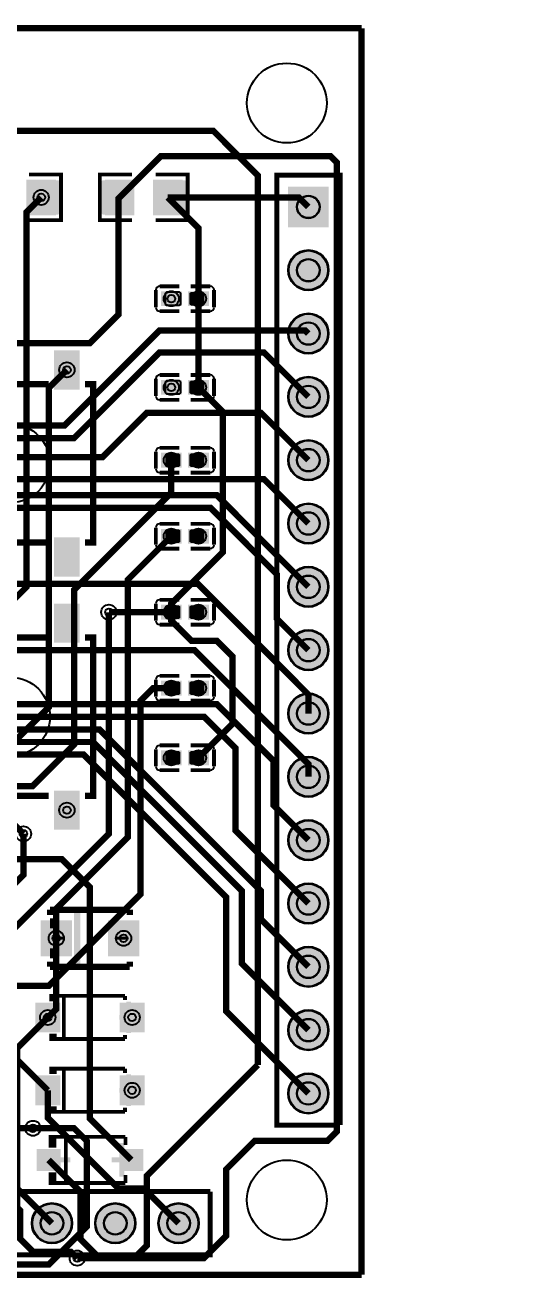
# Model space of a CAD drawing. Header units: millimetres. Extents: x 6.9 to 63, y 17.9 to 68.1.
# Drawn here: x 43.5 to 63, y 17.9 to 68.1 of the extents above; entities that cross this region are included whole.
import ezdxf

# ---------------------------------------------------------------- set-up
doc = ezdxf.new("R2010")
doc.units = ezdxf.units.MM
for name, color, linetype, true_color in [('BoardOutLine', 7, 'Continuous', 0xff00ff), ('BottomLayer', 7, 'Continuous', 0x0000ff), ('BottomSolderMaskLayer', 7, 'Continuous', 0xaa00ff), ('Document', 7, 'Continuous', 0xffffff), ('Hole', 7, 'Continuous', 0x222222), ('Multi-Layer', 7, 'Continuous', 0xc0c0c0), ('TopLayer', 7, 'Continuous', 0xff0000), ('TopPasteMaskLayer', 7, 'Continuous', 0x808080), ('TopSilkLayer', 7, 'Continuous', 0xffcc00), ('TopSolderMaskLayer', 7, 'Continuous', 0x800080)]:
    doc.layers.add(name, color=color, linetype=linetype, true_color=true_color)

msp = doc.modelspace()

# ---------------------------------------------------------------- hatches: boundary and pattern name
at = {"layer": 'BottomSolderMaskLayer'}
for points in [[(55.677, 61.646), (55.677, 60.02), (54.051, 60.02), (54.051, 61.646)], [(54.051, 58.293, 1), (55.677, 58.293, 1)], [(54.051, 55.753, 1), (55.677, 55.753, 1)], [(54.051, 53.213, 1), (55.677, 53.213, 1)], [(54.051, 50.673, 1), (55.677, 50.673, 1)], [(54.051, 48.133, 1), (55.677, 48.133, 1)], [(54.051, 45.593, 1), (55.677, 45.593, 1)], [(54.051, 43.053, 1), (55.677, 43.053, 1)], [(54.051, 40.513, 1), (55.677, 40.513, 1)], [(54.051, 37.973, 1), (55.677, 37.973, 1)], [(54.051, 35.433, 1), (55.677, 35.433, 1)], [(54.051, 32.893, 1), (55.677, 32.893, 1)], [(54.051, 30.353, 1), (55.677, 30.353, 1)], [(54.051, 27.813, 1), (55.677, 27.813, 1)], [(54.051, 25.273, 1), (55.677, 25.273, 1)], [(43.764, 20.066, 1), (45.39, 20.066, 1)], [(46.304, 20.066, 1), (47.93, 20.066, 1)], [(48.844, 20.066, 1), (50.47, 20.066, 1)]]:
    msp.add_hatch(color=256, dxfattribs=at).paths.add_polyline_path(points)
at = {"layer": 'Document'}
for points in [[(44.501, 32.296), (44.501, 31.896), (44.741, 31.896), (44.741, 32.296)], [(44.801, 31.896), (44.801, 31.096), (44.921, 31.096), (44.921, 31.896)], [(44.621, 31.556), (44.621, 31.436), (45.101, 31.436), (45.101, 31.556)], [(47.581, 31.556), (47.581, 31.436), (47.101, 31.436), (47.101, 31.556)], [(44.501, 30.696), (44.501, 31.096), (44.741, 31.096), (44.741, 30.696)], [(47.752, 28.956), (47.752, 27.692), (47.562, 27.692), (47.562, 28.956)], [(44.071, 28.416), (44.071, 28.226), (44.829, 28.226), (44.829, 28.416)], [(48.036, 28.419), (48.036, 28.229), (47.278, 28.229), (47.278, 28.419)], [(47.752, 26.035), (47.752, 24.771), (47.562, 24.771), (47.562, 26.035)], [(44.071, 25.495), (44.071, 25.305), (44.829, 25.305), (44.829, 25.495)], [(48.036, 25.498), (48.036, 25.308), (47.278, 25.308), (47.278, 25.498)], [(47.487, 23.291), (47.487, 21.931), (47.487, 21.931), (47.283, 21.931), (47.283, 21.931), (47.283, 23.291)], [(44.499, 22.713), (44.499, 22.509), (44.499, 22.509), (45.315, 22.509), (45.315, 22.509), (45.315, 22.713)], [(47.793, 22.713), (47.793, 22.509), (47.793, 22.509), (46.977, 22.509), (46.977, 22.509), (46.977, 22.713)]]:
    msp.add_hatch(color=256, dxfattribs=at).paths.add_polyline_path(points)
at = {"layer": 'Multi-Layer'}
for points in [[(55.652, 61.621), (55.652, 60.046), (54.077, 60.046), (54.077, 61.621)], [(54.077, 58.293, 1), (55.652, 58.293, 1)], [(54.077, 55.753, 1), (55.652, 55.753, 1)], [(54.077, 53.213, 1), (55.652, 53.213, 1)], [(54.077, 50.673, 1), (55.652, 50.673, 1)], [(54.077, 48.133, 1), (55.652, 48.133, 1)], [(54.077, 45.593, 1), (55.652, 45.593, 1)], [(54.077, 43.053, 1), (55.652, 43.053, 1)], [(54.077, 40.513, 1), (55.652, 40.513, 1)], [(54.077, 37.973, 1), (55.652, 37.973, 1)], [(54.077, 35.433, 1), (55.652, 35.433, 1)], [(54.077, 32.893, 1), (55.652, 32.893, 1)], [(54.077, 30.353, 1), (55.652, 30.353, 1)], [(54.077, 27.813, 1), (55.652, 27.813, 1)], [(54.077, 25.273, 1), (55.652, 25.273, 1)], [(43.79, 20.066, 1), (45.364, 20.066, 1)], [(46.33, 20.066, 1), (47.904, 20.066, 1)], [(48.87, 20.066, 1), (50.445, 20.066, 1)]]:
    msp.add_hatch(color=256, dxfattribs=at).paths.add_polyline_path(points)
at = {"layer": 'TopLayer'}
for points in [[(43.58, 60.526), (43.58, 61.903), (44.713, 61.903), (44.713, 60.526)], [(47.86, 60.526), (47.86, 61.903), (46.728, 61.903), (46.728, 60.526)], [(48.66, 60.526), (48.66, 61.903), (49.793, 61.903), (49.793, 60.526)], [(49.761, 57.42), (49.761, 56.88), (48.971, 56.88), (48.971, 57.42)], [(50.061, 57.42), (50.061, 56.88), (50.851, 56.88), (50.851, 57.42)], [(44.676, 53.546), (44.676, 55.046), (45.676, 55.046), (45.676, 53.546)], [(49.761, 53.324), (49.761, 53.864), (48.971, 53.864), (48.971, 53.324)], [(50.061, 53.324), (50.061, 53.864), (50.851, 53.864), (50.851, 53.324)], [(49.761, 50.403), (49.761, 50.943), (48.971, 50.943), (48.971, 50.403)], [(50.061, 50.403), (50.061, 50.943), (50.851, 50.943), (50.851, 50.403)], [(49.761, 47.355), (49.761, 47.895), (48.971, 47.895), (48.971, 47.355)], [(50.061, 47.355), (50.061, 47.895), (50.851, 47.895), (50.851, 47.355)], [(44.676, 46.046), (44.676, 47.546), (45.676, 47.546), (45.676, 46.046)], [(44.676, 43.386), (44.676, 44.886), (45.676, 44.886), (45.676, 43.386)], [(49.761, 44.307), (49.761, 44.847), (48.971, 44.847), (48.971, 44.307)], [(50.061, 44.307), (50.061, 44.847), (50.851, 44.847), (50.851, 44.307)], [(49.761, 41.259), (49.761, 41.799), (48.971, 41.799), (48.971, 41.259)], [(50.061, 41.259), (50.061, 41.799), (50.851, 41.799), (50.851, 41.259)], [(49.761, 39.005), (49.761, 38.465), (48.971, 38.465), (48.971, 39.005)], [(50.061, 39.005), (50.061, 38.465), (50.851, 38.465), (50.851, 39.005)], [(44.676, 35.886), (44.676, 37.386), (45.676, 37.386), (45.676, 35.886)], [(44.151, 32.196), (45.351, 32.196), (45.351, 30.796), (44.151, 30.796)], [(46.851, 32.196), (48.051, 32.196), (48.051, 30.796), (46.851, 30.796)], [(43.934, 28.896), (44.884, 28.896), (44.884, 27.746), (43.934, 27.746)], [(47.318, 28.896), (48.269, 28.896), (48.269, 27.746), (47.318, 27.746)], [(43.934, 25.975), (44.884, 25.975), (44.884, 24.825), (43.934, 24.825)], [(47.318, 25.975), (48.269, 25.975), (48.269, 24.825), (47.318, 24.825)], [(43.991, 23.026), (44.901, 23.026), (44.901, 22.186), (43.991, 22.186)], [(47.301, 23.026), (48.211, 23.026), (48.211, 22.186), (47.301, 22.186)]]:
    msp.add_hatch(color=256, dxfattribs=at).paths.add_polyline_path(points)
at = {"layer": 'TopPasteMaskLayer'}
for points in [[(43.63, 60.574), (43.63, 60.994), (44.075, 60.994), (44.075, 61.444), (43.635, 61.444), (43.63, 61.854), (43.68, 61.904), (44.83, 61.904), (44.88, 61.854), (44.88, 60.574), (44.83, 60.524), (43.68, 60.524)], [(46.56, 60.574), (46.56, 61.854), (46.61, 61.904), (47.76, 61.904), (47.81, 61.854), (47.815, 61.444), (47.365, 61.444), (47.365, 60.994), (47.805, 60.994), (47.81, 60.574), (47.76, 60.524), (46.61, 60.524)], [(48.71, 60.574), (48.71, 60.994), (49.155, 60.994), (49.155, 61.444), (48.715, 61.444), (48.71, 61.854), (48.76, 61.904), (49.91, 61.904), (49.96, 61.854), (49.96, 60.574), (49.91, 60.524), (48.76, 60.524)], [(50.091, 56.925), (50.091, 57.375), (50.161, 57.425), (50.641, 57.425), (50.691, 57.375), (50.691, 56.925), (50.641, 56.875), (50.161, 56.875)], [(44.676, 53.546), (44.676, 55.046), (45.676, 55.046), (45.676, 53.546)], [(50.691, 53.819), (50.691, 53.369), (50.641, 53.319), (50.161, 53.319), (50.091, 53.369), (50.091, 53.819), (50.161, 53.869), (50.641, 53.869)], [(49.731, 50.898), (49.731, 50.448), (49.661, 50.398), (49.181, 50.398), (49.131, 50.448), (49.131, 50.898), (49.181, 50.948), (49.661, 50.948)], [(50.691, 50.898), (50.691, 50.448), (50.641, 50.398), (50.161, 50.398), (50.091, 50.448), (50.091, 50.898), (50.161, 50.948), (50.641, 50.948)], [(49.731, 47.85), (49.731, 47.4), (49.661, 47.35), (49.181, 47.35), (49.131, 47.4), (49.131, 47.85), (49.181, 47.9), (49.661, 47.9)], [(50.691, 47.85), (50.691, 47.4), (50.641, 47.35), (50.161, 47.35), (50.091, 47.4), (50.091, 47.85), (50.161, 47.9), (50.641, 47.9)], [(44.676, 46.046), (44.676, 47.546), (45.676, 47.546), (45.676, 46.046)], [(44.676, 43.386), (44.676, 44.886), (45.676, 44.886), (45.676, 43.386)], [(49.731, 44.802), (49.731, 44.352), (49.661, 44.302), (49.181, 44.302), (49.131, 44.352), (49.131, 44.802), (49.181, 44.852), (49.661, 44.852)], [(50.691, 44.802), (50.691, 44.352), (50.641, 44.302), (50.161, 44.302), (50.091, 44.352), (50.091, 44.802), (50.161, 44.852), (50.641, 44.852)], [(49.731, 41.754), (49.731, 41.304), (49.661, 41.254), (49.181, 41.254), (49.131, 41.304), (49.131, 41.754), (49.181, 41.804), (49.661, 41.804)], [(50.691, 41.754), (50.691, 41.304), (50.641, 41.254), (50.161, 41.254), (50.091, 41.304), (50.091, 41.754), (50.161, 41.804), (50.641, 41.804)], [(49.131, 38.51), (49.131, 38.96), (49.181, 39.01), (49.661, 39.01), (49.731, 38.96), (49.731, 38.51), (49.661, 38.46), (49.181, 38.46)], [(50.091, 38.51), (50.091, 38.96), (50.161, 39.01), (50.641, 39.01), (50.691, 38.96), (50.691, 38.51), (50.641, 38.46), (50.161, 38.46)], [(44.676, 35.886), (44.676, 37.386), (45.676, 37.386), (45.676, 35.886)], [(44.151, 32.196), (45.351, 32.196), (45.351, 30.796), (44.151, 30.796)], [(46.851, 32.196), (48.051, 32.196), (48.051, 30.796), (46.851, 30.796)], [(43.934, 28.896), (44.884, 28.896), (44.884, 27.746), (43.934, 27.746)], [(47.318, 28.896), (48.269, 28.896), (48.269, 27.746), (47.318, 27.746)], [(43.934, 25.975), (44.884, 25.975), (44.884, 24.825), (43.934, 24.825)], [(47.318, 25.975), (48.269, 25.975), (48.269, 24.825), (47.318, 24.825)], [(43.991, 23.026), (44.901, 23.026), (44.901, 22.186), (43.991, 22.186)], [(47.301, 23.026), (48.211, 23.026), (48.211, 22.186), (47.301, 22.186)]]:
    msp.add_hatch(color=256, dxfattribs=at).paths.add_polyline_path(points)
at = {"layer": 'TopSilkLayer'}
for points in [[(45.466, 32.639), (45.72, 32.639), (45.72, 30.353), (45.593, 30.353), (45.466, 30.353)], [(44.771, 29.263), (44.771, 28.968), (44.466, 28.968), (44.466, 29.263)], [(44.771, 27.379), (44.771, 27.674), (44.466, 27.674), (44.466, 27.379)], [(44.771, 26.342), (44.771, 26.047), (44.466, 26.047), (44.466, 26.342)], [(44.771, 24.458), (44.771, 24.753), (44.466, 24.753), (44.466, 24.458)], [(44.751, 23.102), (44.446, 23.102), (44.446, 23.102), (44.446, 23.608), (44.446, 23.608), (44.751, 23.608)], [(44.751, 22.11), (44.446, 22.11), (44.446, 22.11), (44.446, 21.604), (44.446, 21.604), (44.751, 21.604)]]:
    msp.add_hatch(color=256, dxfattribs=at).paths.add_polyline_path(points)
at = {"layer": 'TopSolderMaskLayer'}
for points in [[(43.555, 60.5), (43.555, 61.928), (44.738, 61.928), (44.738, 60.5)], [(47.885, 60.5), (47.885, 61.928), (46.702, 61.928), (46.702, 60.5)], [(48.635, 60.5), (48.635, 61.928), (49.818, 61.928), (49.818, 60.5)], [(55.677, 61.646), (55.677, 60.02), (54.051, 60.02), (54.051, 61.646)], [(54.051, 58.293, 1), (55.677, 58.293, 1)], [(49.786, 57.446), (49.786, 56.855), (48.946, 56.855), (48.946, 57.446)], [(50.036, 57.446), (50.036, 56.855), (50.877, 56.855), (50.877, 57.446)], [(54.051, 55.753, 1), (55.677, 55.753, 1)], [(44.659, 53.508), (44.659, 55.084), (45.693, 55.084), (45.693, 53.508)], [(49.786, 53.299), (49.786, 53.89), (48.946, 53.89), (48.946, 53.299)], [(50.036, 53.299), (50.036, 53.89), (50.877, 53.89), (50.877, 53.299)], [(54.051, 53.213, 1), (55.677, 53.213, 1)], [(54.051, 50.673, 1), (55.677, 50.673, 1)], [(49.786, 50.378), (49.786, 50.969), (48.946, 50.969), (48.946, 50.378)], [(50.036, 50.378), (50.036, 50.969), (50.877, 50.969), (50.877, 50.378)], [(54.051, 48.133, 1), (55.677, 48.133, 1)], [(49.786, 47.33), (49.786, 47.92), (48.946, 47.92), (48.946, 47.33)], [(50.036, 47.33), (50.036, 47.92), (50.877, 47.92), (50.877, 47.33)], [(44.659, 46.008), (44.659, 47.584), (45.693, 47.584), (45.693, 46.008)], [(54.051, 45.593, 1), (55.677, 45.593, 1)], [(44.659, 43.348), (44.659, 44.924), (45.693, 44.924), (45.693, 43.348)], [(49.786, 44.282), (49.786, 44.872), (48.946, 44.872), (48.946, 44.282)], [(50.036, 44.282), (50.036, 44.872), (50.877, 44.872), (50.877, 44.282)], [(54.051, 43.053, 1), (55.677, 43.053, 1)], [(49.786, 41.234), (49.786, 41.824), (48.946, 41.824), (48.946, 41.234)], [(50.036, 41.234), (50.036, 41.824), (50.877, 41.824), (50.877, 41.234)], [(54.051, 40.513, 1), (55.677, 40.513, 1)], [(49.787, 39.03), (49.787, 38.44), (48.946, 38.44), (48.946, 39.03)], [(50.036, 39.03), (50.036, 38.44), (50.877, 38.44), (50.877, 39.03)], [(54.051, 37.973, 1), (55.677, 37.973, 1)], [(44.659, 35.848), (44.659, 37.424), (45.693, 37.424), (45.693, 35.848)], [(54.051, 35.433, 1), (55.677, 35.433, 1)], [(54.051, 32.893, 1), (55.677, 32.893, 1)], [(44.126, 32.221), (45.376, 32.221), (45.376, 30.771), (44.126, 30.771)], [(46.826, 32.221), (48.077, 32.221), (48.077, 30.771), (46.826, 30.771)], [(54.051, 30.353, 1), (55.677, 30.353, 1)], [(43.908, 28.921), (44.909, 28.921), (44.909, 27.721), (43.908, 27.721)], [(47.293, 28.921), (48.294, 28.921), (48.294, 27.721), (47.293, 27.721)], [(54.051, 27.813, 1), (55.677, 27.813, 1)], [(43.908, 26), (44.909, 26), (44.909, 24.8), (43.908, 24.8)], [(47.293, 26), (48.294, 26), (48.294, 24.8), (47.293, 24.8)], [(54.051, 25.273, 1), (55.677, 25.273, 1)], [(43.966, 23.051), (44.926, 23.051), (44.926, 22.161), (43.966, 22.161)], [(47.276, 23.051), (48.237, 23.051), (48.237, 22.161), (47.276, 22.161)], [(43.764, 20.066, 1), (45.39, 20.066, 1)], [(46.304, 20.066, 1), (47.93, 20.066, 1)], [(48.844, 20.066, 1), (50.47, 20.066, 1)]]:
    msp.add_hatch(color=256, dxfattribs=at).paths.add_polyline_path(points)

# ---------------------------------------------------------------- linework, layer by layer
at = {"layer": 'BoardOutLine', "const_width": 0.254}
for points in [[(7, 68), (57, 68)], [(57, 18), (7, 18), (7, 68)], [(57, 68), (57, 18)]]:
    msp.add_lwpolyline(points, dxfattribs=at)
at = {"layer": 'BottomLayer', "const_width": 0.254}
for points in [[(38.989, 59.309), (41.021, 61.341), (41.021, 62.992), (41.91, 63.881), (51.054, 63.881), (52.832, 62.103), (52.832, 26.416)], [(13.97, 58.674), (14.478, 58.674), (14.859, 59.055), (14.859, 60.325), (12.319, 62.865), (9.398, 62.865), (8.509, 61.976), (8.509, 59.817), (9.017, 59.296), (9.017, 57.325), (8.207, 56.515), (8.128, 56.515), (8.128, 51.689), (9.017, 50.8), (9.017, 28.829), (12.319, 25.527), (12.319, 18.669), (12.573, 18.415), (44.45, 18.415), (45.974, 19.939), (45.974, 23.368), (45.466, 23.876), (43.815, 23.876)], [(44.146, 61.214), (43.561, 60.629), (43.561, 45.593), (41.529, 43.561), (34.544, 43.561)], [(50.456, 53.594), (50.456, 57.15)], [(45.177, 54.295), (44.45, 53.569), (44.45, 40.767), (42.164, 38.481), (39.497, 38.481), (38.862, 39.116), (38.862, 40.005)], [(50.456, 53.594), (51.435, 52.615), (51.435, 46.99), (49.366, 44.921), (49.366, 44.577)], [(39.652, 30.734), (36.449, 33.937), (36.449, 36.449), (37.592, 37.592), (43.79, 37.592), (45.466, 39.268), (45.466, 45.466), (49.365, 49.365), (49.365, 50.673)], [(49.365, 47.625), (47.625, 45.885), (47.625, 35.56), (44.75, 32.685), (44.75, 31.496)], [(43.053, 31.877), (46.863, 35.687), (46.863, 44.577)], [(50.456, 38.735), (51.816, 40.095), (51.816, 42.799), (51.181, 43.434), (50.165, 43.434), (49.366, 44.233), (49.366, 44.577)], [(49.365, 41.529), (48.641, 41.529), (48.133, 41.021), (48.133, 33.274), (44.45, 29.591), (35.913, 29.591), (34.77, 30.734)], [(43.434, 35.687), (43.434, 34.036), (42.926, 33.528), (42.926, 33.528)], [(23.807, 23.368), (25.4, 21.775), (25.4, 19.558), (26.035, 18.923), (42.545, 18.923), (43.18, 19.558), (43.18, 27.092), (44.409, 28.321)], [(52.832, 26.416), (48.387, 21.971), (48.387, 19.177), (47.879, 18.669), (45.593, 18.669)]]:
    msp.add_lwpolyline(points, dxfattribs=at)
at = {"layer": 'BottomSolderMaskLayer'}
for centre, radius in [((54.864, 60.833), 0.459), ((54.864, 58.293), 0.813), ((54.864, 58.293), 0.459), ((54.864, 55.753), 0.813), ((54.864, 55.753), 0.459), ((54.864, 53.213), 0.813), ((54.864, 53.213), 0.459), ((54.864, 50.673), 0.813), ((54.864, 50.673), 0.459), ((54.864, 48.133), 0.813), ((54.864, 48.133), 0.459), ((54.864, 45.593), 0.813), ((54.864, 45.593), 0.459), ((54.864, 43.053), 0.813), ((54.864, 43.053), 0.459), ((54.864, 40.513), 0.813), ((54.864, 40.513), 0.459), ((54.864, 37.973), 0.813), ((54.864, 37.973), 0.459), ((54.864, 35.433), 0.813), ((54.864, 35.433), 0.459), ((54.864, 32.893), 0.813), ((54.864, 32.893), 0.459), ((54.864, 30.353), 0.813), ((54.864, 30.353), 0.459), ((54.864, 27.813), 0.813), ((54.864, 27.813), 0.459), ((54.864, 25.273), 0.813), ((54.864, 25.273), 0.459), ((44.577, 20.066), 0.813), ((47.117, 20.066), 0.813), ((49.657, 20.066), 0.813), ((44.577, 20.066), 0.459), ((47.117, 20.066), 0.459), ((49.657, 20.066), 0.459)]:
    msp.add_circle(centre, radius, dxfattribs=at)
at = {"layer": 'Hole'}
for centre in [(44.146, 61.214), (49.366, 57.15), (50.456, 57.15), (45.176, 54.296), (49.366, 53.594), (50.456, 53.594), (49.366, 50.673), (50.456, 50.673), (49.366, 47.625), (50.456, 47.625), (46.863, 44.577), (49.366, 44.577), (50.456, 44.577), (49.366, 41.529), (50.456, 41.529), (49.366, 38.735), (50.456, 38.735), (45.176, 36.636), (43.434, 35.687), (44.751, 31.496), (47.451, 31.496), (44.409, 28.321), (44.409, 28.321), (47.793, 28.321), (47.793, 25.4), (43.815, 23.876), (45.593, 18.669)]:
    msp.add_circle(centre, 0.152, dxfattribs=at)
at = {"layer": 'Multi-Layer'}
for centre, radius in [((54, 65), 1.6), ((44.146, 61.214), 0.305), ((54.864, 60.833), 0.445), ((54.864, 58.293), 0.787), ((54.864, 58.293), 0.445), ((49.366, 57.15), 0.305), ((50.456, 57.15), 0.305), ((54.864, 55.753), 0.787), ((54.864, 55.753), 0.445), ((45.176, 54.296), 0.305), ((49.366, 53.594), 0.305), ((50.456, 53.594), 0.305), ((54.864, 53.213), 0.787), ((54.864, 53.213), 0.445), ((54.864, 50.673), 0.787), ((49.366, 50.673), 0.305), ((50.456, 50.673), 0.305), ((54.864, 50.673), 0.445), ((54.864, 48.133), 0.787), ((54.864, 48.133), 0.445), ((49.366, 47.625), 0.305), ((50.456, 47.625), 0.305), ((54.864, 45.593), 0.787), ((54.864, 45.593), 0.445), ((46.863, 44.577), 0.305), ((49.366, 44.577), 0.305), ((50.456, 44.577), 0.305), ((54.864, 43.053), 0.787), ((54.864, 43.053), 0.445), ((49.366, 41.529), 0.305), ((50.456, 41.529), 0.305), ((54.864, 40.513), 0.787), ((54.864, 40.513), 0.445), ((49.366, 38.735), 0.305), ((50.456, 38.735), 0.305), ((54.864, 37.973), 0.787), ((54.864, 37.973), 0.445), ((45.176, 36.636), 0.305), ((54.864, 35.433), 0.787), ((43.434, 35.687), 0.305), ((54.864, 35.433), 0.445), ((54.864, 32.893), 0.787), ((54.864, 32.893), 0.445), ((44.751, 31.496), 0.305), ((47.451, 31.496), 0.305), ((54.864, 30.353), 0.787), ((54.864, 30.353), 0.445), ((44.409, 28.321), 0.305), ((44.409, 28.321), 0.305), ((47.793, 28.321), 0.305), ((54.864, 27.813), 0.787), ((54.864, 27.813), 0.445), ((47.793, 25.4), 0.305), ((54.864, 25.273), 0.787), ((54.864, 25.273), 0.445), ((43.815, 23.876), 0.305), ((54, 21), 1.6), ((44.577, 20.066), 0.787), ((47.117, 20.066), 0.787), ((49.657, 20.066), 0.787), ((44.577, 20.066), 0.445), ((47.117, 20.066), 0.445), ((49.657, 20.066), 0.445), ((45.593, 18.669), 0.305)]:
    msp.add_circle(centre, radius, dxfattribs=at)
at = {"layer": 'TopLayer', "const_width": 0.254}
for points in [[(44.445, 22.606), (45.72, 21.331), (45.72, 19.431), (46.482, 18.669), (50.673, 18.669), (51.562, 19.558), (51.562, 22.225), (52.705, 23.368), (55.626, 23.368), (56.007, 23.749), (56.007, 62.611), (55.753, 62.865), (48.946, 62.865), (47.295, 61.214)], [(47.295, 61.214), (47.244, 61.163), (47.244, 56.515), (46.101, 55.372), (39.581, 55.372), (36.787, 52.578), (31.496, 52.578), (29.337, 50.419)], [(54.864, 60.833), (54.483, 61.214), (49.226, 61.214)], [(49.226, 61.214), (50.456, 59.984), (50.456, 57.15)], [(54.864, 55.753), (54.737, 55.88), (48.895, 55.88), (45.085, 52.07), (32.131, 52.07), (30.627, 50.566), (30.627, 47.049)], [(54.864, 53.213), (53.086, 54.991), (48.895, 54.991), (45.466, 51.562), (32.766, 51.562), (31.127, 49.923), (31.127, 47.049)], [(54.864, 50.673), (52.959, 52.578), (48.387, 52.578), (46.609, 50.8), (33.782, 50.8), (32.627, 49.645), (32.627, 47.049)], [(54.864, 48.133), (53.086, 49.911), (34.417, 49.911), (33.127, 48.621), (33.127, 47.049)], [(54.864, 45.593), (51.181, 49.276), (34.544, 49.276), (33.627, 48.359), (33.627, 47.049)], [(54.864, 43.053), (53.594, 44.323), (53.594, 46.101), (50.927, 48.768), (34.671, 48.768), (34.127, 48.224), (34.127, 47.049)], [(54.864, 40.513), (54.864, 41.275), (50.419, 45.72), (39.497, 45.72), (36.957, 48.26), (35.179, 48.26), (34.628, 47.709), (34.628, 47.049)], [(54.864, 37.973), (54.864, 38.481), (50.292, 43.053), (40.005, 43.053), (38.509, 44.549), (36.126, 44.549)], [(49.366, 44.577), (46.863, 44.577)], [(54.864, 35.433), (53.467, 36.83), (53.467, 38.608), (51.181, 40.894), (41.529, 40.894), (38.374, 44.049), (36.126, 44.049)], [(54.864, 32.893), (51.943, 35.814), (51.943, 39.116), (50.673, 40.386), (41.402, 40.386), (38.74, 43.048), (36.126, 43.048)], [(54.864, 30.353), (52.959, 32.258), (52.959, 33.401), (46.482, 39.878), (41.275, 39.878), (38.603, 42.55), (36.126, 42.55)], [(54.864, 27.813), (52.197, 30.48), (52.197, 33.401), (46.228, 39.37), (41.148, 39.37), (38.468, 42.05), (36.126, 42.05)], [(54.864, 25.273), (51.562, 28.575), (51.562, 33.147), (45.847, 38.862), (41.021, 38.862), (38.334, 41.549), (36.126, 41.549)], [(36.126, 40.048), (36.126, 38.55), (37.084, 37.592), (37.973, 37.592), (41.402, 34.163), (41.402, 23.241), (44.577, 20.066)], [(39.751, 39.116), (40.005, 39.116), (43.434, 35.687)], [(47.757, 22.606), (46.101, 24.262), (46.099, 33.543), (44.973, 34.671), (42.642, 34.671), (40.676, 36.637)], [(44.409, 25.4), (43.053, 26.756), (43.053, 31.877)], [(44.409, 28.321), (44.751, 28.663), (44.751, 31.496)], [(46.101, 22.606), (44.409, 24.299), (44.409, 25.4)], [(43.815, 23.876), (42.545, 23.876)], [(49.657, 20.066), (48.26, 21.463), (47.244, 21.463), (46.101, 22.606)], [(45.593, 18.669), (45.339, 18.923), (43.815, 18.923), (43.307, 19.431), (43.307, 20.574), (41.91, 21.971), (41.275, 21.971)]]:
    msp.add_lwpolyline(points, dxfattribs=at)
at = {"layer": 'TopPasteMaskLayer'}
for points in [[(49.131, 56.925), (49.131, 57.375), (49.181, 57.425), (49.661, 57.425), (49.731, 57.375), (49.731, 56.925), (49.661, 56.875), (49.181, 56.875)], [(49.731, 53.819), (49.731, 53.369), (49.661, 53.319), (49.181, 53.319), (49.131, 53.369), (49.131, 53.819), (49.181, 53.869), (49.661, 53.869)]]:
    msp.add_lwpolyline(points, close=True, dxfattribs=at)
at = {"layer": 'TopSilkLayer'}
for points, const_width in [([(43.656, 60.297), (44.941, 60.297), (44.941, 62.131), (43.656, 62.131)], 0.152), ([(47.784, 60.297), (46.499, 60.297), (46.499, 62.131), (47.784, 62.131)], 0.152), ([(48.736, 60.297), (50.021, 60.297), (50.021, 62.131), (48.736, 62.131)], 0.152), ([(56.134, 24.003), (56.134, 24.003), (53.594, 24.003), (53.594, 62.103), (56.134, 62.103), (56.134, 60.198)], 0.203), ([(56.134, 24.003), (56.134, 60.198)], 0.203), ([(48.742, 57.496), (48.742, 56.804)], 0.152), ([(49.685, 57.649), (48.895, 57.649)], 0.152), ([(50.137, 57.649), (50.927, 57.649)], 0.152), ([(51.08, 57.496), (51.08, 56.804)], 0.152), ([(48.895, 56.652), (49.685, 56.652)], 0.152), ([(50.927, 56.652), (50.137, 56.652)], 0.152), ([(44.445, 53.721), (41.407, 53.721)], 0.254), ([(45.907, 47.371), (46.228, 47.371), (46.228, 53.721), (45.907, 53.721)], 0.254), ([(48.742, 53.248), (48.742, 53.94)], 0.152), ([(48.895, 54.093), (49.685, 54.093)], 0.152), ([(50.927, 54.093), (50.137, 54.093)], 0.152), ([(51.08, 53.248), (51.08, 53.94)], 0.152), ([(49.685, 53.096), (48.895, 53.096)], 0.152), ([(50.137, 53.096), (50.927, 53.096)], 0.152), ([(48.742, 50.327), (48.742, 51.019)], 0.152), ([(48.895, 51.172), (49.685, 51.172)], 0.152), ([(50.927, 51.172), (50.137, 51.172)], 0.152), ([(51.08, 50.327), (51.08, 51.019)], 0.152), ([(49.685, 50.174), (48.895, 50.174)], 0.152), ([(50.137, 50.174), (50.927, 50.174)], 0.152), ([(48.742, 47.279), (48.742, 47.971)], 0.152), ([(48.895, 48.124), (49.685, 48.124)], 0.152), ([(50.927, 48.124), (50.137, 48.124)], 0.152), ([(51.08, 47.279), (51.08, 47.971)], 0.152), ([(41.407, 47.371), (44.445, 47.371)], 0.254), ([(49.685, 47.126), (48.895, 47.126)], 0.152), ([(50.137, 47.126), (50.927, 47.126)], 0.152), ([(48.742, 44.231), (48.742, 44.923)], 0.152), ([(48.895, 45.076), (49.685, 45.076)], 0.152), ([(50.927, 45.076), (50.137, 45.076)], 0.152), ([(51.08, 44.231), (51.08, 44.923)], 0.152), ([(49.685, 44.078), (48.895, 44.078)], 0.152), ([(50.137, 44.078), (50.927, 44.078)], 0.152), ([(44.445, 43.561), (41.407, 43.561)], 0.254), ([(45.907, 37.211), (46.228, 37.211), (46.228, 43.561), (45.907, 43.561)], 0.254), ([(48.742, 41.183), (48.742, 41.875)], 0.152), ([(48.895, 42.028), (49.685, 42.028)], 0.152), ([(50.927, 42.028), (50.137, 42.028)], 0.152), ([(51.08, 41.183), (51.08, 41.875)], 0.152), ([(49.685, 41.03), (48.895, 41.03)], 0.152), ([(50.137, 41.03), (50.927, 41.03)], 0.152), ([(49.685, 39.234), (48.895, 39.234)], 0.152), ([(50.137, 39.234), (50.927, 39.234)], 0.152), ([(48.742, 39.081), (48.742, 38.389)], 0.152), ([(51.08, 39.081), (51.08, 38.389)], 0.152), ([(48.895, 38.236), (49.685, 38.236)], 0.152), ([(50.927, 38.236), (50.137, 38.236)], 0.152), ([(41.407, 37.211), (44.445, 37.211)], 0.254), ([(44.501, 32.639), (47.701, 32.639)], 0.254), ([(44.501, 32.639), (44.501, 32.427)], 0.254), ([(47.701, 32.639), (47.701, 32.427)], 0.254), ([(44.501, 30.565), (44.501, 30.353)], 0.254), ([(47.701, 30.565), (47.701, 30.353)], 0.254), ([(44.501, 30.353), (45.973, 30.353), (45.973, 30.353), (47.701, 30.353)], 0.254), ([(44.695, 29.187), (47.507, 29.187)], 0.152), ([(45.052, 29.187), (45.052, 27.455)], 0.152), ([(47.507, 29.187), (47.507, 29.019)], 0.152), ([(47.507, 27.455), (47.507, 27.623)], 0.152), ([(44.695, 27.455), (47.507, 27.455)], 0.152), ([(44.695, 26.266), (47.507, 26.266)], 0.152), ([(45.052, 26.266), (45.052, 24.534)], 0.152), ([(47.507, 26.266), (47.507, 26.098)], 0.152), ([(47.507, 24.534), (47.507, 24.702)], 0.152), ([(44.695, 24.534), (47.507, 24.534)], 0.152), ([(44.675, 23.532), (47.527, 23.532)], 0.152), ([(45.13, 21.68), (45.13, 23.532)], 0.152), ([(47.527, 23.532), (47.527, 23.206)], 0.152), ([(44.675, 21.68), (47.527, 21.68)], 0.152), ([(47.527, 22.006), (47.527, 21.68)], 0.152), ([(50.927, 21.336), (50.927, 21.336), (50.927, 18.796), (12.827, 18.796), (12.827, 21.336), (14.732, 21.336)], 0.203), ([(50.927, 21.336), (14.732, 21.336)], 0.203)]:
    msp.add_lwpolyline(points, dxfattribs=dict(at, const_width=const_width))
for centre in [(42.926, 50.546), (42.926, 40.386)]:
    msp.add_circle(centre, 1.571, dxfattribs=at)
for centre, start, end in [((48.895, 57.496), 90, 180), ((50.927, 57.496), 360, 90), ((48.895, 56.804), 180, 270), ((50.927, 56.804), 270, 0), ((48.895, 53.94), 90, 180), ((50.927, 53.94), 0, 90), ((48.895, 53.248), 180, 270), ((50.927, 53.248), 270, 0), ((48.895, 51.019), 90, 180), ((50.927, 51.019), 0, 90), ((48.895, 50.327), 180, 270), ((50.927, 50.327), 270, 0), ((48.895, 47.971), 90, 180), ((50.927, 47.971), 0, 90), ((48.895, 47.279), 180, 270), ((50.927, 47.279), 270, 0), ((48.895, 44.923), 90, 180), ((50.927, 44.923), 0, 90), ((48.895, 44.231), 180, 270), ((50.927, 44.231), 270, 0), ((48.895, 41.875), 90, 180), ((50.927, 41.875), 0, 90), ((48.895, 41.183), 180, 270), ((50.927, 41.183), 270, 0), ((48.895, 39.081), 90, 180), ((50.927, 39.081), 0, 90), ((48.895, 38.389), 180, 270), ((50.927, 38.389), 270, 0)]:
    msp.add_arc(centre, 0.152, start, end, dxfattribs=at)
at = {"layer": 'TopSolderMaskLayer'}
for centre, radius in [((54.864, 60.833), 0.459), ((54.864, 58.293), 0.813), ((54.864, 58.293), 0.459), ((54.864, 55.753), 0.813), ((54.864, 55.753), 0.459), ((54.864, 53.213), 0.813), ((54.864, 53.213), 0.459), ((54.864, 50.673), 0.813), ((54.864, 50.673), 0.459), ((54.864, 48.133), 0.813), ((54.864, 48.133), 0.459), ((54.864, 45.593), 0.813), ((54.864, 45.593), 0.459), ((54.864, 43.053), 0.813), ((54.864, 43.053), 0.459), ((54.864, 40.513), 0.813), ((54.864, 40.513), 0.459), ((54.864, 37.973), 0.813), ((54.864, 37.973), 0.459), ((54.864, 35.433), 0.813), ((54.864, 35.433), 0.459), ((54.864, 32.893), 0.813), ((54.864, 32.893), 0.459), ((54.864, 30.353), 0.813), ((54.864, 30.353), 0.459), ((54.864, 27.813), 0.813), ((54.864, 27.813), 0.459), ((54.864, 25.273), 0.813), ((54.864, 25.273), 0.459), ((44.577, 20.066), 0.813), ((47.117, 20.066), 0.813), ((49.657, 20.066), 0.813), ((44.577, 20.066), 0.459), ((47.117, 20.066), 0.459), ((49.657, 20.066), 0.459)]:
    msp.add_circle(centre, radius, dxfattribs=at)

doc.saveas('drawing.dxf')
